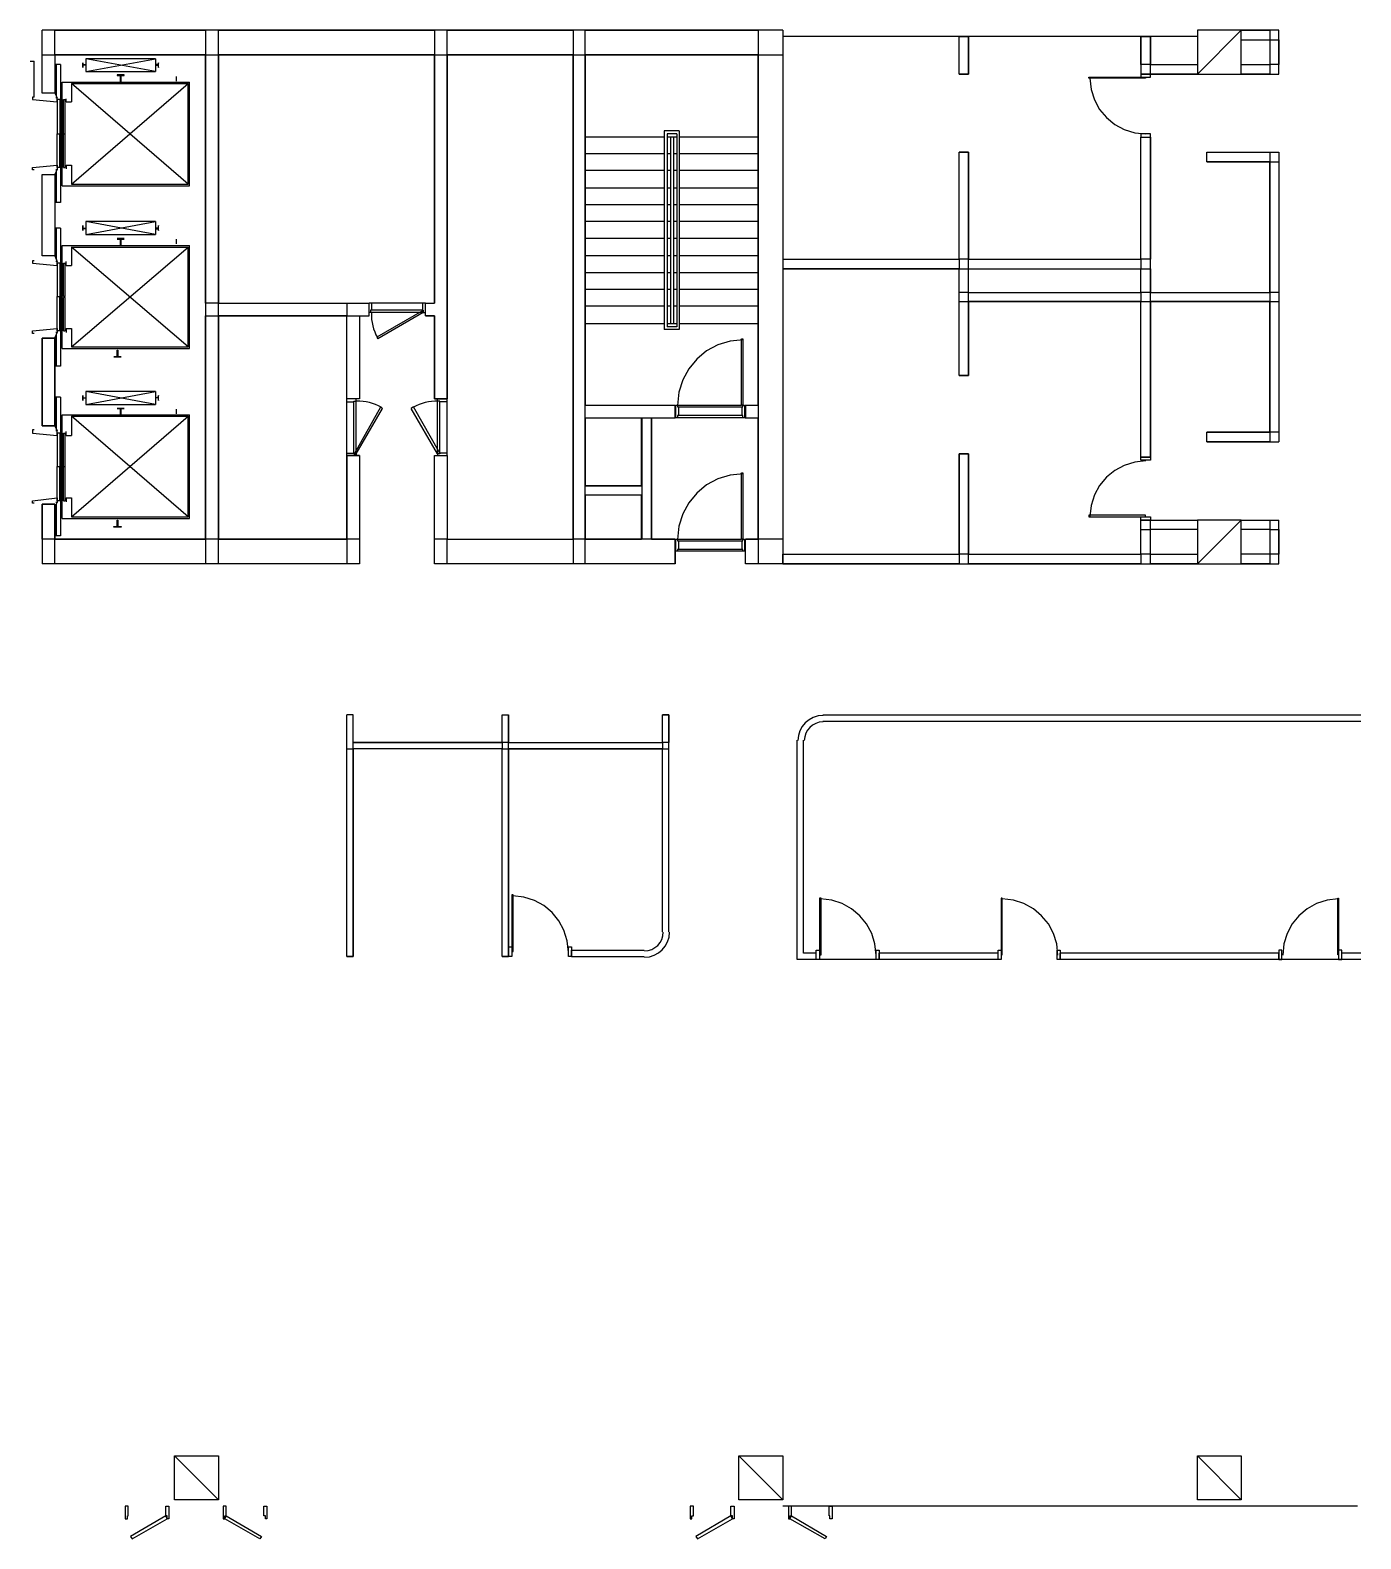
# Model space of a CAD drawing. Header units: millimetres. Extents: x -1062 to 473405, y -148599 to 38948.
# Drawn here: x 98830 to 120016, y -98599 to -74580 of the extents above; entities that cross this region are included whole.
import ezdxf

# ---------------------------------------------------------------- set-up
doc = ezdxf.new("R2010")
doc.units = ezdxf.units.MM
for name, color, linetype in [('COLUMN', 1, 'Continuous'), ('CORE_REF', 8, 'Continuous'), ('DOOR', 3, 'Continuous'), ('WALL', 7, 'Continuous'), ('WINDOW', 4, 'Continuous')]:
    doc.layers.add(name, color=color, linetype=linetype)

msp = doc.modelspace()

# ---------------------------------------------------------------- linework, layer by layer
at = {"layer": 'COLUMN'}
for p, q in [((117413.4, -75279), (118111.6, -74580.5)), ((118111.6, -74580.5), (117413.4, -74580.5)), ((117413.4, -74580.5), (117413.4, -75279)), ((118111.6, -75279), (118111.6, -74580.5)), ((117413.4, -75279), (118111.6, -75279)), ((117413.4, -83077.6), (118111.6, -82379.1)), ((118111.6, -82379.1), (117413.4, -82379.1)), ((117413.4, -82379.1), (117413.4, -83077.6)), ((118111.6, -83077.6), (118111.6, -82379.1)), ((117413.4, -83077.6), (118111.6, -83077.6)), ((101826.2, -97976.3), (101128, -97277.7)), ((101128, -97277.7), (101826.2, -97277.7)), ((101128, -97976.3), (101128, -97277.7)), ((101826.2, -97277.7), (101826.2, -97976.3)), ((110813, -97976.3), (110114.8, -97277.7)), ((110114.8, -97277.7), (110813, -97277.7)), ((110114.8, -97976.3), (110114.8, -97277.7)), ((110813, -97277.7), (110813, -97976.3)), ((118111.6, -97976.3), (117413.4, -97277.7)), ((117413.4, -97277.7), (118111.6, -97277.7)), ((117413.4, -97976.3), (117413.4, -97277.7)), ((118111.6, -97277.7), (118111.6, -97976.3)), ((101826.2, -97976.3), (101128, -97976.3)), ((110813, -97976.3), (110114.8, -97976.3)), ((118111.6, -97976.3), (117413.4, -97976.3))]:
    msp.add_line(p, q, dxfattribs=at)
at = {"layer": 'CORE_REF'}
for p, q in [((99312.9, -75126.6), (99224, -75126.6)), ((99249.4, -75634.7), (99249.4, -75126.6)), ((99312.9, -75126.6), (99312.9, -77323.9)), ((99668.3, -75177.4), (99668.3, -75101.2)), ((99668.3, -75101.2), (99668.3, -75126.6)), ((99668.3, -75126.6), (99693.7, -75126.6)), ((99693.7, -75139.3), (99668.3, -75139.3)), ((99668.3, -75139.3), (99668.3, -75177.4)), ((99693.7, -75126.6), (99719.1, -75126.6)), ((99719.1, -75139.3), (99693.7, -75139.3)), ((99719.1, -75240.9), (100823.4, -75037.7)), ((100823.4, -75037.7), (99719.1, -75037.7)), ((99719.1, -75037.7), (99719.1, -75240.9)), ((100823.4, -75240.9), (99719.1, -75037.7)), ((99719.1, -75126.6), (99719.1, -75139.3)), ((100823.4, -75037.7), (100823.4, -75240.9)), ((100848.8, -75126.6), (100823.4, -75126.6)), ((100823.4, -75126.6), (100823.4, -75139.3)), ((100823.4, -75139.3), (100848.8, -75139.3)), ((100861.5, -75126.6), (100848.8, -75126.6)), ((100848.8, -75139.3), (100861.5, -75139.3)), ((100874.2, -75101.2), (100861.5, -75126.6)), ((100861.5, -75139.3), (100874.2, -75177.4)), ((100874.2, -75177.4), (100874.2, -75101.2)), ((99338.3, -75406.1), (101369.2, -75406.1)), ((99338.3, -77057.2), (99338.3, -75406.1)), ((99719.1, -75240.9), (100823.4, -75240.9)), ((100328.3, -75291.7), (100214.1, -75291.7)), ((100214.1, -75291.7), (100214.1, -75304.4)), ((100214.1, -75304.4), (100264.9, -75304.4)), ((100264.9, -75304.4), (100264.9, -75342.5)), ((100264.9, -75342.5), (100264.9, -75406.1)), ((100264.9, -75406.1), (100277.6, -75406.1)), ((100277.6, -75342.5), (100277.6, -75304.4)), ((100277.6, -75304.4), (100328.3, -75304.4)), ((100277.6, -75406.1), (100277.6, -75342.5)), ((100328.3, -75304.4), (100328.3, -75291.7)), ((101153.4, -75317.1), (101153.4, -75393.3)), ((101369.2, -77057.2), (101369.2, -75406.1)), ((98894, -75647.4), (98868.6, -75647.4)), ((98868.6, -75647.4), (98868.6, -75685.5)), ((99224, -75583.9), (99262.1, -75660.1)), ((99490.6, -75431.5), (101343.8, -75431.5)), ((99490.6, -75431.5), (99490.6, -75723.6)), ((99490.6, -77031.8), (101343.8, -75431.5)), ((101343.8, -77031.8), (99490.6, -75431.5)), ((101343.8, -77031.8), (101343.8, -75431.5)), ((98868.6, -75685.5), (99262.1, -75723.6)), ((99262.1, -75660.1), (99236.7, -75660.1)), ((99262.1, -75723.6), (99262.1, -75660.1)), ((99262.1, -75685.5), (99262.1, -76231.6)), ((99300.2, -75685.5), (99262.1, -75685.5)), ((99300.2, -75685.5), (99300.2, -76231.6)), ((99363.7, -76231.6), (99363.7, -75685.5)), ((99363.7, -75685.5), (99389, -75685.5)), ((99389, -76231.6), (99389, -75685.5)), ((99401.7, -75723.6), (99401.7, -75672.8)), ((99401.7, -75723.6), (99490.6, -75723.6)), ((99262.1, -76765.1), (99262.1, -76231.6)), ((99262.1, -76231.6), (99300.2, -76231.6)), ((99300.2, -76765.1), (99300.2, -76231.6)), ((99363.7, -76765.1), (99363.7, -76231.6)), ((99363.7, -76231.6), (99389, -76231.6)), ((99389, -76765.1), (99389, -76231.6)), ((108921.7, -76282.4), (107665, -76282.4)), ((109162.8, -76180.8), (108921.7, -76180.8)), ((108921.7, -76180.8), (108921.7, -79343.5)), ((109124.8, -76231.6), (108972.4, -76231.6)), ((108972.4, -76231.6), (108972.4, -79305.3)), ((109124.8, -76282.4), (108972.4, -76282.4)), ((109023.2, -76282.4), (109023.2, -79254.5)), ((109074, -76282.4), (109074, -79254.5)), ((109124.8, -76282.4), (109112.1, -76282.4)), ((109124.8, -76231.6), (109124.8, -79305.3)), ((109162.8, -76180.8), (109162.8, -79343.5)), ((110419.5, -76282.4), (109162.8, -76282.4)), ((108921.7, -76549.2), (107665, -76549.2)), ((109023.2, -76549.2), (108972.4, -76549.2)), ((109124.8, -76549.2), (109074, -76549.2)), ((110419.5, -76549.2), (109162.8, -76549.2)), ((98868.6, -76765.1), (99262.1, -76727)), ((98868.6, -76803.2), (98868.6, -76765.1)), ((98894, -76803.2), (98868.6, -76803.2)), ((99224, -76879.4), (99262.1, -76803.2)), ((99262.1, -76803.2), (99236.7, -76803.2)), ((99249.4, -77323.9), (99249.4, -76815.9)), ((99262.1, -76727), (99262.1, -76803.2)), ((99300.2, -76765.1), (99262.1, -76765.1)), ((99363.7, -76765.1), (99389, -76765.1)), ((99401.7, -76727), (99401.7, -76790.5)), ((99401.7, -76727), (99490.6, -76727)), ((99490.6, -76727), (99490.6, -77031.8)), ((108921.7, -76815.9), (107665, -76815.9)), ((109023.2, -76815.9), (108972.4, -76815.9)), ((109124.8, -76815.9), (109074, -76815.9)), ((110419.5, -76815.9), (109162.8, -76815.9)), ((99338.3, -77057.2), (101369.2, -77057.2)), ((99490.6, -77031.8), (101343.8, -77031.8)), ((108921.7, -77095.3), (107665, -77095.3)), ((109023.2, -77095.3), (108972.4, -77095.3)), ((109124.8, -77095.3), (109074, -77095.3)), ((110419.5, -77095.3), (109162.8, -77095.3)), ((99312.9, -77323.9), (99224, -77323.9)), ((108921.7, -77362.1), (107665, -77362.1)), ((109023.2, -77362.1), (108972.4, -77362.1)), ((109124.8, -77362.1), (109074, -77362.1)), ((110419.5, -77362.1), (109162.8, -77362.1)), ((99312.9, -77730.4), (99224, -77730.4)), ((99249.4, -78238.4), (99249.4, -77730.4)), ((99312.9, -77730.4), (99312.9, -79927.7)), ((99668.3, -77768.5), (99668.3, -77692.3)), ((99668.3, -77692.3), (99668.3, -77730.4)), ((99668.3, -77730.4), (99693.7, -77730.4)), ((99693.7, -77743.1), (99668.3, -77743.1)), ((99668.3, -77743.1), (99668.3, -77768.5)), ((99693.7, -77730.4), (99719.1, -77730.4)), ((99719.1, -77743.1), (99693.7, -77743.1)), ((99719.1, -77832), (100823.4, -77628.8)), ((100823.4, -77628.8), (99719.1, -77628.8)), ((99719.1, -77628.8), (99719.1, -77832)), ((100823.4, -77832), (99719.1, -77628.8)), ((99719.1, -77730.4), (99719.1, -77743.1)), ((100823.4, -77628.8), (100823.4, -77832)), ((100848.8, -77730.4), (100823.4, -77730.4)), ((100823.4, -77730.4), (100823.4, -77743.1)), ((100823.4, -77743.1), (100848.8, -77743.1)), ((100861.5, -77730.4), (100848.8, -77730.4)), ((100848.8, -77743.1), (100861.5, -77743.1)), ((100874.2, -77692.3), (100861.5, -77730.4)), ((100861.5, -77743.1), (100874.2, -77768.5)), ((100874.2, -77768.5), (100874.2, -77692.3)), ((108921.7, -77628.8), (107665, -77628.8)), ((109023.2, -77628.8), (108972.4, -77628.8)), ((109124.8, -77628.8), (109074, -77628.8)), ((110419.5, -77628.8), (109162.8, -77628.8)), ((99338.3, -78009.8), (101369.2, -78009.8)), ((99338.3, -79648.3), (99338.3, -78009.8)), ((99490.6, -78035.2), (101343.8, -78035.2)), ((99490.6, -78035.2), (99490.6, -78327.3)), ((99490.6, -79622.9), (101343.8, -78035.2)), ((101343.8, -79622.9), (99490.6, -78035.2)), ((99719.1, -77832), (100823.4, -77832)), ((100328.3, -77895.5), (100214.1, -77895.5)), ((100214.1, -77908.2), (100264.9, -77908.2)), ((100264.9, -77908.2), (100264.9, -77946.3)), ((100264.9, -77946.3), (100264.9, -78009.8)), ((100264.9, -78009.8), (100277.6, -78009.8)), ((100277.6, -77946.3), (100277.6, -77908.2)), ((100277.6, -77908.2), (100328.3, -77908.2)), ((100277.6, -78009.8), (100277.6, -77946.3)), ((101153.4, -77908.2), (101153.4, -77984.4)), ((101343.8, -79622.9), (101343.8, -78035.2)), ((101369.2, -79648.3), (101369.2, -78009.8)), ((108921.7, -77895.5), (107665, -77895.5)), ((109023.2, -77895.5), (108972.4, -77895.5)), ((109124.8, -77895.5), (109074, -77895.5)), ((110419.5, -77895.5), (109162.8, -77895.5)), ((98894, -78251.1), (98868.6, -78251.1)), ((98868.6, -78251.1), (98868.6, -78289.2)), ((98868.6, -78289.2), (99262.1, -78327.3)), ((99224, -78174.9), (99262.1, -78263.8)), ((99262.1, -78263.8), (99236.7, -78263.8)), ((99262.1, -78327.3), (99262.1, -78263.8)), ((99262.1, -78289.2), (99262.1, -78822.7)), ((99300.2, -78289.2), (99262.1, -78289.2)), ((99300.2, -78289.2), (99300.2, -78822.7)), ((99363.7, -78822.7), (99363.7, -78289.2)), ((99363.7, -78289.2), (99389, -78289.2)), ((99389, -78822.7), (99389, -78289.2)), ((99401.7, -78327.3), (99401.7, -78263.8)), ((108921.7, -78174.9), (107665, -78174.9)), ((109023.2, -78174.9), (108972.4, -78174.9)), ((109124.8, -78174.9), (109074, -78174.9)), ((110419.5, -78174.9), (109162.8, -78174.9)), ((99401.7, -78327.3), (99490.6, -78327.3)), ((108921.7, -78441.7), (107665, -78441.7)), ((109023.2, -78441.7), (108972.4, -78441.7)), ((109124.8, -78441.7), (109074, -78441.7)), ((110419.5, -78441.7), (109162.8, -78441.7)), ((108921.7, -78708.4), (107665, -78708.4)), ((109023.2, -78708.4), (108972.4, -78708.4)), ((109124.8, -78708.4), (109074, -78708.4)), ((110419.5, -78708.4), (109162.8, -78708.4)), ((99262.1, -79368.9), (99262.1, -78822.7)), ((99262.1, -78822.7), (99300.2, -78822.7)), ((99300.2, -79368.9), (99300.2, -78822.7)), ((99389, -78822.7), (99363.7, -78822.7)), ((99363.7, -79368.9), (99363.7, -78835.4)), ((99389, -78835.4), (99363.7, -78835.4)), ((99389, -79368.9), (99389, -78835.4)), ((108921.7, -78975.1), (107665, -78975.1)), ((109023.2, -78975.1), (108972.4, -78975.1)), ((109124.8, -78975.1), (109074, -78975.1)), ((110419.5, -78975.1), (109162.8, -78975.1)), ((108921.7, -79254.5), (107665, -79254.5)), ((109023.2, -79254.5), (108972.4, -79254.5)), ((109124.8, -79254.5), (109023.2, -79254.5)), ((109124.8, -79254.5), (109112.1, -79254.5)), ((110419.5, -79254.5), (109162.8, -79254.5)), ((98868.6, -79368.9), (99262.1, -79330.8)), ((98868.6, -79407), (98868.6, -79368.9)), ((98894, -79407), (98868.6, -79407)), ((99224, -79483.2), (99262.1, -79394.3)), ((99262.1, -79394.3), (99236.7, -79394.3)), ((99249.4, -79927.7), (99249.4, -79419.7)), ((99262.1, -79330.8), (99262.1, -79394.3)), ((99300.2, -79368.9), (99262.1, -79368.9)), ((99363.7, -79368.9), (99389, -79368.9)), ((99401.7, -79330.8), (99401.7, -79394.3)), ((99401.7, -79330.8), (99490.6, -79330.8)), ((99490.6, -79330.8), (99490.6, -79622.9)), ((109162.8, -79343.5), (108921.7, -79343.5)), ((109124.8, -79305.3), (108972.4, -79305.3)), ((99338.3, -79648.3), (101369.2, -79648.3)), ((99490.6, -79622.9), (101343.8, -79622.9)), ((100214.1, -79737.2), (100214.1, -79673.7)), ((100214.1, -79673.7), (100226.8, -79673.7)), ((100214.1, -79775.3), (100214.1, -79737.2)), ((100226.8, -79673.7), (100226.8, -79737.2)), ((100226.8, -79737.2), (100226.8, -79775.3)), ((99312.9, -79927.7), (99224, -79927.7)), ((100163.3, -79775.3), (100214.1, -79775.3)), ((100277.6, -79788), (100163.3, -79788)), ((100226.8, -79775.3), (100277.6, -79775.3)), ((99312.9, -80423.1), (99224, -80423.1)), ((99249.4, -80943.8), (99249.4, -80423.1)), ((99312.9, -80423.1), (99312.9, -82633.1)), ((99668.3, -80473.9), (99668.3, -80397.7)), ((99668.3, -80397.7), (99668.3, -80423.1)), ((99668.3, -80423.1), (99668.3, -80435.8)), ((99668.3, -80435.8), (99693.7, -80435.8)), ((99668.3, -80435.8), (99668.3, -80473.9)), ((99693.7, -80435.8), (99719.1, -80435.8)), ((99719.1, -80537.4), (100823.4, -80334.2)), ((100823.4, -80334.2), (99719.1, -80334.2)), ((99719.1, -80334.2), (99719.1, -80537.4)), ((100823.4, -80537.4), (99719.1, -80334.2)), ((100823.4, -80334.2), (100823.4, -80537.4)), ((100848.8, -80435.8), (100823.4, -80435.8)), ((100861.5, -80435.8), (100848.8, -80435.8)), ((100874.2, -80397.7), (100861.5, -80423.1)), ((100861.5, -80423.1), (100861.5, -80435.8)), ((100861.5, -80435.8), (100874.2, -80473.9)), ((100874.2, -80473.9), (100874.2, -80397.7)), ((99719.1, -80537.4), (100823.4, -80537.4)), ((100214.1, -80600.9), (100264.9, -80600.9)), ((100328.3, -80600.9), (100214.1, -80600.9)), ((100264.9, -80600.9), (100264.9, -80613.6)), ((100264.9, -80613.6), (100264.9, -80639)), ((100264.9, -80639), (100264.9, -80651.7)), ((100264.9, -80651.7), (100264.9, -80702.5)), ((100277.6, -80613.6), (100277.6, -80600.9)), ((100277.6, -80600.9), (100328.3, -80600.9)), ((100277.6, -80639), (100277.6, -80613.6)), ((100277.6, -80651.7), (100277.6, -80639)), ((100277.6, -80702.5), (100277.6, -80651.7)), ((101153.4, -80613.6), (101153.4, -80689.8)), ((99224, -80880.3), (99262.1, -80956.5)), ((99338.3, -80702.5), (101369.2, -80702.5)), ((99338.3, -82353.7), (99338.3, -80702.5)), ((99490.6, -80727.9), (101343.8, -80727.9)), ((99490.6, -80727.9), (99490.6, -81032.7)), ((99490.6, -82328.3), (101343.8, -80727.9)), ((101343.8, -82328.3), (99490.6, -80727.9)), ((100264.9, -80702.5), (100264.9, -80715.2)), ((100264.9, -80715.2), (100277.6, -80715.2)), ((100277.6, -80715.2), (100277.6, -80702.5)), ((101343.8, -82328.3), (101343.8, -80727.9)), ((101369.2, -82353.7), (101369.2, -80702.5)), ((98894, -80943.8), (98868.6, -80943.8)), ((98868.6, -80943.8), (98868.6, -80994.6)), ((98868.6, -80994.6), (99262.1, -81032.7)), ((99262.1, -80956.5), (99236.7, -80956.5)), ((99262.1, -81032.7), (99262.1, -80956.5)), ((99262.1, -80994.6), (99262.1, -81528.1)), ((99300.2, -80994.6), (99262.1, -80994.6)), ((99300.2, -80994.6), (99300.2, -81528.1)), ((99363.7, -81528.1), (99363.7, -80994.6)), ((99363.7, -80994.6), (99389, -80994.6)), ((99389, -81528.1), (99389, -80994.6)), ((99401.7, -81032.7), (99401.7, -80969.2)), ((99401.7, -81032.7), (99490.6, -81032.7)), ((99262.1, -82074.2), (99262.1, -81528.1)), ((99262.1, -81528.1), (99300.2, -81528.1)), ((99300.2, -82074.2), (99300.2, -81528.1)), ((99363.7, -82074.2), (99363.7, -81528.1)), ((99363.7, -81528.1), (99389, -81528.1)), ((99389, -82074.2), (99389, -81528.1)), ((98868.6, -82074.2), (99262.1, -82023.4)), ((98868.6, -82112.3), (98868.6, -82074.2)), ((98894, -82112.3), (98868.6, -82112.3)), ((99224, -82175.8), (99262.1, -82099.6)), ((99262.1, -82099.6), (99236.7, -82099.6)), ((99249.4, -82633.1), (99249.4, -82125)), ((99262.1, -82023.4), (99262.1, -82099.6)), ((99300.2, -82074.2), (99262.1, -82074.2)), ((99363.7, -82074.2), (99389, -82074.2)), ((99401.7, -82023.4), (99401.7, -82086.9)), ((99401.7, -82023.4), (99490.6, -82023.4)), ((99490.6, -82023.4), (99490.6, -82328.3)), ((99338.3, -82353.7), (101369.2, -82353.7)), ((99490.6, -82328.3), (101343.8, -82328.3)), ((100214.1, -82442.6), (100214.1, -82379.1)), ((100214.1, -82379.1), (100226.8, -82379.1)), ((100226.8, -82379.1), (100226.8, -82442.6)), ((100163.3, -82480.7), (100214.1, -82480.7)), ((100163.3, -82493.4), (100163.3, -82480.7)), ((100277.6, -82493.4), (100163.3, -82493.4)), ((100214.1, -82468), (100214.1, -82442.6)), ((100214.1, -82480.7), (100214.1, -82468)), ((100226.8, -82442.6), (100226.8, -82468)), ((100226.8, -82468), (100226.8, -82480.7)), ((100226.8, -82480.7), (100277.6, -82480.7)), ((100277.6, -82480.7), (100277.6, -82493.4)), ((99312.9, -82633.1), (99224, -82633.1))]:
    msp.add_line(p, q, dxfattribs=at)
at = {"layer": 'DOOR'}
for p, q in [((115687.2, -75342.5), (115687.2, -75329.8)), ((115687.2, -75329.8), (116588.4, -75329.8)), ((116588.4, -75342.5), (115687.2, -75342.5)), ((115699.9, -75346.1), (115719.8, -75525)), ((116664.5, -75279), (116512.2, -75279)), ((116512.2, -75279), (116512.2, -75329.8)), ((116512.2, -75329.8), (116664.5, -75329.8)), ((116588.4, -75329.8), (116588.4, -75342.5)), ((116664.5, -75329.8), (116664.5, -75279)), ((115719.8, -75525), (115773, -75691.4)), ((115773, -75691.4), (115856.1, -75841.9)), ((115856.1, -75841.9), (115965.4, -75972.8)), ((115965.4, -75972.8), (116097.5, -76080.8)), ((116097.5, -76080.8), (116248.8, -76162.3)), ((116248.8, -76162.3), (116415.7, -76213.7)), ((116415.7, -76213.7), (116594.7, -76231.6)), ((116664.5, -76231.6), (116512.2, -76231.6)), ((116512.2, -76231.6), (116512.2, -76282.4)), ((116664.5, -76282.4), (116664.5, -76231.6)), ((104225.2, -79076.7), (104225.2, -78924.3)), ((104263.2, -78924.3), (104225.2, -78924.3)), ((105075.6, -78924.3), (104263.2, -78924.3)), ((104263.2, -78924.3), (104263.2, -79038.6)), ((105126.4, -78924.3), (105075.6, -78924.3)), ((105075.6, -78924.3), (105075.6, -79038.6)), ((105126.4, -79076.7), (105126.4, -78924.3)), ((104250.6, -79076.7), (104225.2, -79076.7)), ((104263.2, -79038.6), (104250.6, -79038.6)), ((104250.6, -79038.6), (104250.6, -79076.7)), ((105075.6, -79038.6), (104250.6, -79038.6)), ((105088.3, -79076.7), (104250.6, -79076.7)), ((104263.6, -79084.3), (104263.7, -79135.3)), ((104263.7, -79135.3), (104267.3, -79186)), ((104267.3, -79186), (104274.3, -79236.1)), ((104274.3, -79236.1), (104284.7, -79285.7)), ((105075.6, -79051.3), (104352.1, -79470.5)), ((105088.3, -79076.7), (104364.8, -79495.9)), ((105075.6, -79038.6), (105088.3, -79038.6)), ((105088.3, -79076.7), (105075.6, -79051.3)), ((105088.3, -79038.6), (105088.3, -79076.7)), ((105088.3, -79076.7), (105126.4, -79076.7)), ((104284.7, -79285.7), (104298.4, -79334.4)), ((104298.4, -79334.4), (104315.4, -79382.1)), ((104315.4, -79382.1), (104335.7, -79428.6)), ((104335.7, -79428.6), (104359.2, -79473.8)), ((104352.1, -79470.5), (104364.8, -79495.9)), ((110152.9, -80550.1), (110152.9, -79495.9)), ((110152.9, -79495.9), (110178.3, -79495.9)), ((110178.3, -79495.9), (110178.3, -80550.1)), ((109599.1, -79687.5), (109444.2, -79815.5)), ((109777, -79590.9), (109599.1, -79687.5)), ((109973.6, -79529.9), (109777, -79590.9)), ((110184.6, -79508.6), (109973.6, -79529.9)), ((109316.3, -79970.6), (109219.7, -80148.6)), ((109444.2, -79815.5), (109316.3, -79970.6)), ((109219.7, -80148.6), (109158.7, -80345.2)), ((104022.1, -80448.5), (103869.8, -80448.5)), ((103869.8, -80499.3), (103869.8, -80448.5)), ((104022.1, -80486.6), (104022.1, -80448.5)), ((105316.8, -80486.6), (105316.8, -80448.5)), ((105316.8, -80448.5), (105469.1, -80448.5)), ((105469.1, -80499.3), (105469.1, -80448.5)), ((109158.7, -80345.2), (109137.5, -80556.4)), ((103869.8, -81312.2), (103869.8, -80499.3)), ((103869.8, -80499.3), (103984, -80499.3)), ((103984, -80499.3), (103984, -80486.6)), ((103984, -80486.6), (104022.1, -80486.6)), ((103984, -81312.2), (103984, -80486.6)), ((103996.7, -81312.2), (104415.6, -80575.5)), ((104022.1, -81324.9), (104022.1, -80486.6)), ((104022.1, -81324.9), (104441, -80600.9)), ((104080.6, -80487.1), (104029.7, -80487)), ((104131.2, -80490.6), (104080.6, -80487.1)), ((104181.4, -80497.6), (104131.2, -80490.6)), ((104230.9, -80508), (104181.4, -80497.6)), ((104279.6, -80521.7), (104230.9, -80508)), ((104327.2, -80538.8), (104279.6, -80521.7)), ((104373.8, -80559.1), (104327.2, -80538.8)), ((104418.9, -80582.6), (104373.8, -80559.1)), ((104415.6, -80575.5), (104441, -80600.9)), ((104936, -80575.5), (104897.9, -80600.9)), ((105316.8, -81324.9), (104897.9, -80600.9)), ((104977.8, -80559.1), (104932.6, -80582.6)), ((105354.9, -81312.2), (104936, -80575.5)), ((105024.3, -80538.8), (104977.8, -80559.1)), ((105072, -80521.7), (105024.3, -80538.8)), ((105120.7, -80508), (105072, -80521.7)), ((105170.2, -80497.6), (105120.7, -80508)), ((105220.3, -80490.6), (105170.2, -80497.6)), ((105271, -80487.1), (105220.3, -80490.6)), ((105321.9, -80487), (105271, -80487.1)), ((105354.9, -80486.6), (105316.8, -80486.6)), ((105316.8, -81324.9), (105316.8, -80486.6)), ((105354.9, -80499.3), (105354.9, -80486.6)), ((105354.9, -81312.2), (105354.9, -80486.6)), ((105469.1, -80499.3), (105354.9, -80499.3)), ((105469.1, -81312.2), (105469.1, -80499.3)), ((109112.1, -80753.3), (109112.1, -80550.1)), ((109112.1, -80550.1), (109137.5, -80550.1)), ((109137.5, -80550.1), (109137.5, -80575.5)), ((109137.5, -80550.1), (110152.9, -80550.1)), ((109137.5, -80575.5), (109150.1, -80575.5)), ((109150.1, -80575.5), (109150.1, -80715.2)), ((109150.1, -80575.5), (110165.6, -80575.5)), ((110178.3, -80550.1), (110152.9, -80550.1)), ((110165.6, -80715.2), (110165.6, -80575.5)), ((110165.6, -80575.5), (110178.3, -80575.5)), ((110178.3, -80575.5), (110178.3, -80550.1)), ((110178.3, -80550.1), (110203.7, -80550.1)), ((110203.7, -80550.1), (110203.7, -80753.3)), ((109137.5, -80753.3), (109112.1, -80753.3)), ((109137.5, -80715.2), (109137.5, -80753.3)), ((109150.1, -80715.2), (109137.5, -80715.2)), ((110178.3, -80753.3), (109137.5, -80753.3)), ((110165.6, -80715.2), (109150.1, -80715.2)), ((110178.3, -80715.2), (110165.6, -80715.2)), ((110178.3, -80753.3), (110178.3, -80715.2)), ((110203.7, -80753.3), (110178.3, -80753.3)), ((103869.8, -81350.3), (103869.8, -81312.2)), ((103869.8, -81312.2), (103984, -81312.2)), ((104022.1, -81350.3), (103869.8, -81350.3)), ((103984, -81312.2), (103984, -81324.9)), ((103984, -81324.9), (104022.1, -81324.9)), ((104022.1, -81324.9), (103996.7, -81312.2)), ((104022.1, -81324.9), (104022.1, -81350.3)), ((105316.8, -81324.9), (105354.9, -81312.2)), ((105354.9, -81324.9), (105316.8, -81324.9)), ((105316.8, -81324.9), (105316.8, -81350.3)), ((105316.8, -81350.3), (105469.1, -81350.3)), ((105469.1, -81312.2), (105354.9, -81312.2)), ((105354.9, -81312.2), (105354.9, -81324.9)), ((105469.1, -81350.3), (105469.1, -81312.2)), ((116512.2, -81426.5), (116512.2, -81375.7)), ((116664.5, -81375.7), (116664.5, -81426.5)), ((110184.6, -81642.4), (109973.6, -81663.7)), ((110152.9, -82683.9), (110152.9, -81629.7)), ((110152.9, -81629.7), (110178.3, -81629.7)), ((110178.3, -81629.7), (110178.3, -82683.9)), ((116097.5, -81590), (115965.4, -81698)), ((116248.8, -81508.5), (116097.5, -81590)), ((116415.7, -81457.1), (116248.8, -81508.5)), ((116594.7, -81439.2), (116415.7, -81457.1)), ((116664.5, -81426.5), (116512.2, -81426.5)), ((109599.1, -81821.3), (109444.2, -81949.3)), ((109777, -81724.7), (109599.1, -81821.3)), ((109973.6, -81663.7), (109777, -81724.7)), ((115856.1, -81828.9), (115773, -81979.4)), ((115965.4, -81698), (115856.1, -81828.9)), ((109316.3, -82104.4), (109219.7, -82282.4)), ((109444.2, -81949.3), (109316.3, -82104.4)), ((115773, -81979.4), (115719.8, -82145.8)), ((109219.7, -82282.4), (109158.7, -82479.1)), ((116588.4, -82302.9), (115687.2, -82302.9)), ((115687.2, -82302.9), (115687.2, -82328.3)), ((115687.2, -82328.3), (116588.4, -82328.3)), ((115719.8, -82145.8), (115699.9, -82324.7)), ((116512.2, -82379.1), (116512.2, -82328.3)), ((116512.2, -82328.3), (116664.5, -82328.3)), ((116664.5, -82379.1), (116512.2, -82379.1)), ((116588.4, -82328.3), (116588.4, -82302.9)), ((116664.5, -82328.3), (116664.5, -82379.1)), ((109158.7, -82479.1), (109137.5, -82690.2)), ((109112.1, -82874.4), (109112.1, -82683.9)), ((109112.1, -82683.9), (109137.5, -82683.9)), ((109137.5, -82683.9), (109137.5, -82709.3)), ((109137.5, -82683.9), (110152.9, -82683.9)), ((109137.5, -82709.3), (109150.1, -82709.3)), ((109137.5, -82849), (109137.5, -82874.4)), ((109150.1, -82849), (109137.5, -82849)), ((109150.1, -82709.3), (109150.1, -82849)), ((109150.1, -82709.3), (110165.6, -82709.3)), ((110165.6, -82849), (109150.1, -82849)), ((110178.3, -82683.9), (110152.9, -82683.9)), ((110165.6, -82849), (110165.6, -82709.3)), ((110165.6, -82709.3), (110178.3, -82709.3)), ((110178.3, -82849), (110165.6, -82849)), ((110178.3, -82709.3), (110178.3, -82683.9)), ((110178.3, -82683.9), (110203.7, -82683.9)), ((110178.3, -82874.4), (110178.3, -82849)), ((110203.7, -82683.9), (110203.7, -82874.4)), ((109137.5, -82874.4), (109112.1, -82874.4)), ((110178.3, -82874.4), (109137.5, -82874.4)), ((110203.7, -82874.4), (110178.3, -82874.4)), ((106522.6, -88348.7), (106497.3, -88348.7)), ((106497.3, -88348.7), (106497.3, -89250.5)), ((106692.3, -88381.3), (106513.5, -88361.4)), ((106522.6, -89250.5), (106522.6, -88348.7)), ((106858.6, -88434.6), (106692.3, -88381.3)), ((107009, -88517.7), (106858.6, -88434.6)), ((107139.9, -88627.1), (107009, -88517.7)), ((111422.2, -88399.5), (111396.8, -88399.5)), ((111396.8, -88399.5), (111396.8, -89301.3)), ((111591.9, -88432.1), (111413.1, -88412.2)), ((111422.2, -89301.3), (111422.2, -88399.5)), ((111758.2, -88485.4), (111591.9, -88432.1)), ((111908.6, -88568.5), (111758.2, -88485.4)), ((112039.4, -88677.9), (111908.6, -88568.5)), ((114303.6, -88399.5), (114290.9, -88399.5)), ((114290.9, -88399.5), (114290.9, -89301.3)), ((114303.6, -89301.3), (114303.6, -88399.5)), ((114485.9, -88432.1), (114307.1, -88412.2)), ((114652.3, -88485.4), (114485.9, -88432.1)), ((114802.6, -88568.5), (114652.3, -88485.4)), ((114933.5, -88677.9), (114802.6, -88568.5)), ((119161.1, -88568.5), (119030.2, -88677.9)), ((119311.5, -88485.4), (119161.1, -88568.5)), ((119477.8, -88432.1), (119311.5, -88485.4)), ((119656.6, -88412.2), (119477.8, -88432.1)), ((119647.4, -89301.3), (119647.4, -88399.5)), ((119647.4, -88399.5), (119660.1, -88399.5)), ((119660.1, -88399.5), (119660.1, -89301.3)), ((107247.7, -88759.3), (107139.9, -88627.1)), ((107329.1, -88910.7), (107247.7, -88759.3)), ((112147.3, -88810.1), (112039.4, -88677.9)), ((112228.7, -88961.5), (112147.3, -88810.1)), ((115041.4, -88810.1), (114933.5, -88677.9)), ((115122.8, -88961.5), (115041.4, -88810.1)), ((118922.3, -88810.1), (118840.9, -88961.5)), ((119030.2, -88677.9), (118922.3, -88810.1)), ((107380.6, -89077.7), (107329.1, -88910.7)), ((107398.5, -89256.8), (107380.6, -89077.7)), ((112280.1, -89128.5), (112228.7, -88961.5)), ((115174.2, -89128.5), (115122.8, -88961.5)), ((118840.9, -88961.5), (118789.5, -89128.5)), ((106446.5, -89326.7), (106446.5, -89174.3)), ((106446.5, -89174.3), (106497.3, -89174.3)), ((106497.3, -89326.7), (106446.5, -89326.7)), ((106497.3, -89174.3), (106497.3, -89326.7)), ((106497.3, -89250.5), (106522.6, -89250.5)), ((107398.5, -89326.7), (107398.5, -89174.3)), ((107398.5, -89174.3), (107449.2, -89174.3)), ((107449.2, -89326.7), (107398.5, -89326.7)), ((107449.2, -89174.3), (107449.2, -89326.7)), ((111346.1, -89377.5), (111346.1, -89225.1)), ((111346.1, -89225.1), (111396.8, -89225.1)), ((111396.8, -89225.1), (111396.8, -89377.5)), ((111396.8, -89301.3), (111422.2, -89301.3)), ((112298.1, -89307.6), (112280.1, -89128.5)), ((112298.1, -89377.5), (112298.1, -89225.1)), ((112298.1, -89225.1), (112348.8, -89225.1)), ((112348.8, -89225.1), (112348.8, -89377.5)), ((114240.1, -89377.5), (114240.1, -89225.1)), ((114240.1, -89225.1), (114290.9, -89225.1)), ((114290.9, -89225.1), (114290.9, -89377.5)), ((114290.9, -89301.3), (114303.6, -89301.3)), ((115192.1, -89307.6), (115174.2, -89128.5)), ((115179.4, -89377.5), (115179.4, -89225.1)), ((115179.4, -89225.1), (115230.2, -89225.1)), ((115230.2, -89225.1), (115230.2, -89377.5)), ((118758.9, -89225.1), (118708.1, -89225.1)), ((118708.1, -89225.1), (118708.1, -89377.5)), ((118758.9, -89377.5), (118758.9, -89225.1)), ((118789.5, -89128.5), (118771.6, -89307.6)), ((119660.1, -89301.3), (119647.4, -89301.3)), ((119710.9, -89225.1), (119660.1, -89225.1)), ((119660.1, -89225.1), (119660.1, -89377.5)), ((119710.9, -89377.5), (119710.9, -89225.1)), ((111396.8, -89377.5), (111346.1, -89377.5)), ((112348.8, -89377.5), (112298.1, -89377.5)), ((114290.9, -89377.5), (114240.1, -89377.5)), ((115230.2, -89377.5), (115179.4, -89377.5)), ((118708.1, -89377.5), (118758.9, -89377.5)), ((119660.1, -89377.5), (119710.9, -89377.5))]:
    msp.add_line(p, q, dxfattribs=at)
at = {"layer": 'WALL'}
for p, q in [((110813, -74580.5), (99020.9, -74580.5)), ((99020.9, -75583.9), (99020.9, -74580.5)), ((110813, -74580.5), (110813, -83077.6)), ((117413.4, -74682.1), (110813, -74682.1)), ((113618.2, -75279), (113618.2, -74682.1)), ((113770.5, -75279), (113770.5, -74682.1)), ((116512.2, -74682.1), (116512.2, -75279)), ((116664.5, -75126.6), (116664.5, -74682.1)), ((118708.1, -74580.5), (118111.6, -74580.5)), ((118708.1, -75279), (118708.1, -74580.5)), ((118111.6, -74732.9), (118568.5, -74732.9)), ((118568.5, -74732.9), (118568.5, -75126.6)), ((98830.5, -75075.8), (98894, -75075.8)), ((98894, -75647.4), (98894, -75075.8)), ((99224, -74974.2), (101623.1, -74974.2)), ((99224, -74974.2), (99224, -75583.9)), ((101623.1, -74974.2), (101623.1, -82683.9)), ((101826.2, -74974.2), (105266, -74974.2)), ((101826.2, -78924.3), (101826.2, -74974.2)), ((105266, -74974.2), (105266, -78924.3)), ((105469.1, -74974.2), (107474.6, -74974.2)), ((105469.1, -80448.5), (105469.1, -74974.2)), ((107474.6, -74974.2), (107474.6, -82683.9)), ((107665, -74974.2), (110419.5, -74974.2)), ((107665, -80550.1), (107665, -74974.2)), ((110419.5, -74974.2), (110419.5, -82683.9)), ((116664.5, -75126.6), (117413.4, -75126.6)), ((118111.6, -75126.6), (118568.5, -75126.6)), ((113618.2, -75279), (113770.5, -75279)), ((116512.2, -75279), (117413.4, -75279)), ((118111.6, -75279), (118708.1, -75279)), ((99224, -75583.9), (99020.9, -75583.9)), ((116512.2, -78225.7), (116512.2, -76282.4)), ((116512.2, -76282.4), (116664.5, -76282.4)), ((116664.5, -78759.2), (116664.5, -76282.4)), ((113618.2, -78225.7), (113618.2, -76523.8)), ((113770.5, -76523.8), (113618.2, -76523.8)), ((113770.5, -78225.7), (113770.5, -76523.8)), ((117565.8, -76523.8), (118708.1, -76523.8)), ((117565.8, -76676.2), (117565.8, -76523.8)), ((118708.1, -76523.8), (118708.1, -81134.3)), ((117565.8, -76676.2), (118568.5, -76676.2)), ((118568.5, -76676.2), (118568.5, -78759.2)), ((99020.9, -78174.9), (99020.9, -76879.4)), ((99020.9, -76879.4), (99224, -76879.4)), ((99224, -76879.4), (99224, -78174.9)), ((99224, -78174.9), (99020.9, -78174.9)), ((110813, -78225.7), (113618.2, -78225.7)), ((113770.5, -78225.7), (116512.2, -78225.7)), ((110813, -78378.2), (113618.2, -78378.2)), ((113618.2, -80080.1), (113618.2, -78378.2)), ((113770.5, -78759.2), (113770.5, -78378.2)), ((113770.5, -78378.2), (116512.2, -78378.2)), ((116512.2, -78759.2), (116512.2, -78378.2)), ((113770.5, -78759.2), (116512.2, -78759.2)), ((116664.5, -78759.2), (118568.5, -78759.2)), ((101826.2, -78924.3), (104225.2, -78924.3)), ((104225.2, -79127.5), (104225.2, -78924.3)), ((105126.4, -78924.3), (105266, -78924.3)), ((105126.4, -79127.5), (105126.4, -78924.3)), ((113770.5, -80080.1), (113770.5, -78898.9)), ((113770.5, -78898.9), (116512.2, -78898.9)), ((116512.2, -81375.7), (116512.2, -78898.9)), ((116664.5, -78898.9), (118568.5, -78898.9)), ((116664.5, -81375.7), (116664.5, -78898.9)), ((118568.5, -78898.9), (118568.5, -80981.9)), ((101826.2, -82683.9), (101826.2, -79127.5)), ((101826.2, -79127.5), (103869.8, -79127.5)), ((103869.8, -80448.5), (103869.8, -79127.5)), ((104072.9, -79127.5), (104225.2, -79127.5)), ((104072.9, -79127.5), (104072.9, -80448.5)), ((105126.4, -79127.5), (105266, -79127.5)), ((105266, -79127.5), (105266, -80448.5)), ((99224, -79483.2), (99020.9, -79483.2)), ((99020.9, -79483.2), (99020.9, -80880.3)), ((99224, -80880.3), (99224, -79483.2)), ((113618.2, -80080.1), (113770.5, -80080.1)), ((104072.9, -80448.5), (103869.8, -80448.5)), ((105266, -80448.5), (105469.1, -80448.5)), ((107665, -82683.9), (107665, -80550.1)), ((107665, -80550.1), (109099.4, -80550.1)), ((109099.4, -80753.3), (109099.4, -80550.1)), ((110216.4, -80550.1), (110419.5, -80550.1)), ((110216.4, -80550.1), (110216.4, -80753.3)), ((110419.5, -80550.1), (110419.5, -82683.9)), ((99020.9, -80880.3), (99224, -80880.3)), ((107665, -80753.3), (109099.4, -80753.3)), ((108566.3, -80753.3), (108566.3, -82683.9)), ((108718.6, -80753.3), (108718.6, -82683.9)), ((110216.4, -80753.3), (110419.5, -80753.3)), ((118568.5, -80981.9), (117565.8, -80981.9)), ((117565.8, -81134.3), (117565.8, -80981.9)), ((117565.8, -81134.3), (118708.1, -81134.3)), ((104072.9, -81350.3), (103869.8, -81350.3)), ((103869.8, -81350.3), (103869.8, -82683.9)), ((104072.9, -81350.3), (104072.9, -83077.6)), ((105266, -83077.6), (105266, -81350.3)), ((105266, -81350.3), (105469.1, -81350.3)), ((105469.1, -81350.3), (105469.1, -82683.9)), ((113770.5, -81324.9), (113618.2, -81324.9)), ((113618.2, -81324.9), (113618.2, -82925.2)), ((113770.5, -82925.2), (113770.5, -81324.9)), ((116512.2, -81375.7), (116664.5, -81375.7)), ((108566.3, -81832.9), (107665, -81832.9)), ((99224, -82125), (99020.9, -82125)), ((99020.9, -82125), (99020.9, -83077.6)), ((99224, -82683.9), (99224, -82125)), ((108566.3, -81985.3), (107665, -81985.3)), ((116512.2, -82925.2), (116512.2, -82379.1)), ((116512.2, -82379.1), (117413.4, -82379.1)), ((118111.6, -82379.1), (118708.1, -82379.1)), ((118708.1, -83077.6), (118708.1, -82379.1)), ((116664.5, -82925.2), (116664.5, -82531.5)), ((117413.4, -82531.5), (116664.5, -82531.5)), ((118568.5, -82531.5), (118111.6, -82531.5)), ((118568.5, -82531.5), (118568.5, -82925.2)), ((101623.1, -82683.9), (99224, -82683.9)), ((101521.5, -82683.9), (101623.1, -82683.9)), ((103869.8, -82683.9), (101826.2, -82683.9)), ((105469.1, -82683.9), (107474.6, -82683.9)), ((109099.4, -82683.9), (107665, -82683.9)), ((109099.4, -83077.6), (109099.4, -82683.9)), ((110419.5, -82683.9), (110216.4, -82683.9)), ((110216.4, -83077.6), (110216.4, -82683.9)), ((104072.9, -83077.6), (99020.9, -83077.6)), ((109099.4, -83077.6), (105266, -83077.6)), ((110813, -83077.6), (110216.4, -83077.6)), ((110813, -82925.2), (113618.2, -82925.2)), ((110813, -83077.6), (117413.4, -83077.6)), ((113770.5, -82925.2), (116512.2, -82925.2)), ((116664.5, -82925.2), (117413.4, -82925.2)), ((118568.5, -82925.2), (118111.6, -82925.2)), ((118111.6, -83077.6), (118708.1, -83077.6)), ((103869.8, -89326.7), (103869.8, -85478.2)), ((103971.3, -85478.2), (103869.8, -85478.2)), ((103971.3, -85922.7), (103971.3, -85478.2)), ((106344.9, -85922.7), (106344.9, -85478.2)), ((106344.9, -85478.2), (106446.5, -85478.2)), ((106446.5, -85922.7), (106446.5, -85478.2)), ((108896.3, -85922.7), (108896.3, -85478.2)), ((108997.8, -85478.2), (108896.3, -85478.2)), ((108997.8, -86024.3), (108997.8, -85478.2)), ((106344.9, -85922.7), (103971.3, -85922.7)), ((106446.5, -85922.7), (108896.3, -85922.7)), ((103971.3, -89326.7), (103971.3, -86024.3)), ((106344.9, -86024.3), (103971.3, -86024.3)), ((106344.9, -89326.7), (106344.9, -86024.3)), ((106446.5, -89326.7), (106446.5, -86024.3)), ((106446.5, -86024.3), (108997.8, -86024.3)), ((103869.8, -89326.7), (103971.3, -89326.7)), ((106344.9, -89326.7), (106446.5, -89326.7))]:
    msp.add_line(p, q, dxfattribs=at)
for points in [[(101623.1, -74974.2), (99224, -74974.2), (99224, -74580.5), (101623.1, -74580.5), (101623.1, -74974.2)], [(105266, -74580.5), (105266, -74974.2), (101826.2, -74974.2), (101826.2, -74580.5), (105266, -74580.5)], [(107474.6, -74580.5), (107474.6, -74974.2), (105469.1, -74974.2), (105469.1, -74580.5), (107474.6, -74580.5)], [(110419.5, -74580.5), (110419.5, -74974.2), (107665, -74974.2), (107665, -74580.5), (110419.5, -74580.5)], [(113620, -75280), (113620, -75279), (113618.2, -75279), (113618.2, -74682.1), (113620, -74682.1), (113620, -74680), (113770, -74680), (113770, -74682.1), (113770.5, -74682.1), (113770.5, -75279), (113770, -75279), (113770, -75280), (113620, -75280)], [(116664.5, -75126.6), (116512.2, -75126.6), (116512.2, -74682.1), (116664.5, -74682.1), (116664.5, -75126.6)], [(118111.6, -74580.5), (118568.5, -74580.5), (118568.5, -74732.9), (118708.1, -74732.9), (118708.1, -75126.6), (118568.5, -75126.6), (118568.5, -75279), (118111.6, -75279), (118111.6, -75126.6), (118111.6, -74732.9), (118111.6, -74580.5)], [(99224, -74974.2), (99224, -75583.9), (99020.9, -75583.9), (99020.9, -74974.2), (99224, -74974.2)], [(101826.2, -74974.2), (101826.2, -78924.3), (101623.1, -78924.3), (101623.1, -74974.2), (101826.2, -74974.2)], [(105126.4, -78924.3), (105266, -78924.3), (105266, -74974.2), (105469.1, -74974.2), (105469.1, -78924.3), (105469.1, -79127.5), (105469.1, -80448.5), (105266, -80448.5), (105266, -79127.5), (105126.4, -79127.5), (105126.4, -78924.3)], [(107474.6, -82683.9), (107474.6, -80550.1), (107474.6, -74974.2), (107665, -74974.2), (107665, -80550), (109100, -80550), (109100, -80755), (108720, -80755), (108720, -82683.9), (109099.4, -82683.9), (109099.4, -83077.6), (107665, -83077.6), (107665, -82683.9), (107474.6, -82683.9)], [(110215, -80755), (110215, -80550), (110419.5, -80550), (110419.5, -74974.2), (110813, -74974.2), (110813, -78225.7), (113618.2, -78225.7), (113618.2, -78378.2), (110813, -78378.2), (110813, -80550.1), (110813, -82683.9), (110419.5, -82683.9), (110419.5, -80755), (110215, -80755)], [(117413.4, -75126.6), (117413.4, -75279), (116664.5, -75279), (116664.5, -75126.6), (117413.4, -75126.6)], [(116664.5, -76282.4), (116664.5, -78225.7), (116512.2, -78225.7), (116512.2, -76282.4), (116664.5, -76282.4)], [(113770.5, -76523.8), (113770.5, -78225.7), (113618.2, -78225.7), (113618.2, -76523.8), (113770.5, -76523.8)], [(118568.5, -76523.8), (118568.5, -76676.2), (117565.8, -76676.2), (117565.8, -76523.8), (118568.5, -76523.8)], [(118708.1, -76676.2), (118708.1, -78759.2), (118568.5, -78759.2), (118568.5, -76676.2), (118708.1, -76676.2)], [(99225, -76880), (99225, -78175), (99020, -78175), (99020, -76880), (99020.9, -76880), (99020.9, -76879.4), (99224, -76879.4), (99224, -76880), (99225, -76880)], [(113770.5, -78760), (113770, -78760), (113770, -78759.2), (113618.2, -78759.2), (113618.2, -78378.2), (113770.5, -78378.2), (113770.5, -78225.7), (116512.2, -78225.7), (116512.2, -78378.2), (116664.5, -78378.2), (116664.5, -78759.2), (116512.2, -78759.2), (116512.2, -78898.9), (113770.5, -78898.9), (113770.5, -78760)], [(118568.5, -78759.2), (118568.5, -78898.9), (116664.5, -78898.9), (116664.5, -78759.2), (118568.5, -78759.2)], [(103869.8, -78924.3), (103869.8, -79127.5), (101826.2, -79127.5), (101826.2, -78924.3), (103869.8, -78924.3)], [(113770.5, -78898.9), (113770.5, -80080.1), (113618.2, -80080.1), (113618.2, -78898.9), (113770.5, -78898.9)], [(116664.5, -78898.9), (116664.5, -81375.7), (116512.2, -81375.7), (116512.2, -78898.9), (116664.5, -78898.9)], [(118708.1, -78898.9), (118708.1, -80981.9), (118568.5, -80981.9), (118568.5, -78898.9), (118708.1, -78898.9)], [(101826.2, -79127.5), (101826.2, -82683.9), (101623.1, -82683.9), (101623.1, -79127.5), (101826.2, -79127.5)], [(104072.9, -79127.5), (104072.9, -80448.5), (103869.8, -80448.5), (103869.8, -79127.5), (104072.9, -79127.5)], [(99020, -80880), (99020, -79485), (99020.9, -79485), (99020.9, -79483.2), (99224, -79483.2), (99224, -79485), (99225, -79485), (99225, -80880), (99224, -80880), (99224, -80880.3), (99020.9, -80880.3), (99020.9, -80880), (99020, -80880)], [(107665, -80755), (107665, -81832.9), (108565, -81832.9), (108565, -80755), (107665, -80755)], [(118568.5, -80981.9), (118568.5, -81134.3), (117565.8, -81134.3), (117565.8, -80981.9), (118568.5, -80981.9)], [(104072.9, -81350.3), (104072.9, -82683.9), (103869.8, -82683.9), (103869.8, -81350.3), (104072.9, -81350.3)], [(105469.1, -81350.3), (105469.1, -82683.9), (105266, -82683.9), (105266, -81350.3), (105469.1, -81350.3)], [(113770.5, -81324.9), (113770.5, -82925.2), (113618.2, -82925.2), (113618.2, -81324.9), (113770.5, -81324.9)], [(99224, -82125), (99224, -82683.9), (99020.9, -82683.9), (99020.9, -82125), (99224, -82125)], [(108565, -82683.9), (108565, -81985.3), (107665, -81985.3), (107665, -82683.9), (108565, -82683.9)], [(117413.4, -82379.1), (117413.4, -82531.5), (117413.4, -82925.2), (117413.4, -83077.6), (116664.5, -83077.6), (116664.5, -82925.2), (116512.2, -82925.2), (116512.2, -82531.5), (116664.5, -82531.5), (116664.5, -82379.1), (117413.4, -82379.1)], [(118111.6, -82531.5), (118111.6, -82379.1), (118568.5, -82379.1), (118568.5, -82531.5), (118708.1, -82531.5), (118708.1, -82925.2), (118568.5, -82925.2), (118568.5, -83077.6), (118111.6, -83077.6), (118111.6, -82925.2), (118111.6, -82531.5)], [(101623.1, -82683.9), (101623.1, -83077.6), (99224, -83077.6), (99224, -82683.9), (101623.1, -82683.9)], [(103869.8, -82683.9), (103869.8, -83077.6), (101826.2, -83077.6), (101826.2, -82683.9), (103869.8, -82683.9)], [(107474.6, -82683.9), (107474.6, -83077.6), (105469.1, -83077.6), (105469.1, -82683.9), (107474.6, -82683.9)], [(110419.5, -82683.9), (110419.5, -83077.6), (110216.4, -83077.6), (110216.4, -82683.9), (110419.5, -82683.9)], [(113618.2, -82925.2), (113618.2, -83077.6), (110813, -83077.6), (110813, -82925.2), (113618.2, -82925.2)], [(116512.2, -82925.2), (116512.2, -83077.6), (113770.5, -83077.6), (113770.5, -82925.2), (116512.2, -82925.2)], [(106446.5, -85478.2), (106446.5, -85922.7), (106344.9, -85922.7), (106344.9, -85478.2), (106446.5, -85478.2)], [(108997.8, -85922.7), (108896.3, -85922.7), (108896.3, -85478.2), (108997.8, -85478.2), (108997.8, -85922.7)], [(106344.9, -85922.7), (106344.9, -86024.3), (103971.3, -86024.3), (103971.3, -85922.7), (106344.9, -85922.7)], [(106446.5, -85922.7), (108896.3, -85922.7), (108896.3, -86024.3), (106446.5, -86024.3), (106446.5, -85922.7)], [(103971.3, -86024.3), (103971.3, -89326.7), (103869.8, -89326.7), (103869.8, -86024.3), (103971.3, -86024.3)], [(106344.9, -89326.7), (106344.9, -86024.3), (106446.5, -86024.3), (106446.5, -89326.7), (106344.9, -89326.7)]]:
    msp.add_lwpolyline(points, close=True, dxfattribs=at)
at = {"layer": 'WINDOW'}
for p, q in [((111373.4, -85499), (111298.3, -85522.3)), ((111454, -85490.9), (111373.4, -85499)), ((111447.6, -85478.2), (120015.5, -85478.2)), ((111085.5, -85735.2), (111062.2, -85810.3)), ((111122.4, -85667.3), (111085.5, -85735.2)), ((111171.2, -85608.1), (111122.4, -85667.3)), ((111230.4, -85559.2), (111171.2, -85608.1)), ((111206.6, -85724.1), (111179.1, -85774.8)), ((111243, -85679.9), (111206.6, -85724.1)), ((111298.3, -85522.3), (111230.4, -85559.2)), ((111287.2, -85643.5), (111243, -85679.9)), ((111337.9, -85615.9), (111287.2, -85643.5)), ((111393.8, -85598.6), (111337.9, -85615.9)), ((111454, -85592.5), (111393.8, -85598.6)), ((111447.6, -85579.8), (120015.5, -85579.8)), ((111041.4, -89377.5), (111041.4, -85884.6)), ((111062.2, -85810.3), (111054.1, -85891)), ((111143, -89275.9), (111143, -85884.6)), ((111161.7, -85830.8), (111155.7, -85891)), ((111179.1, -85774.8), (111161.7, -85830.8)), ((108896.3, -88932.9), (108896.3, -86024.3)), ((108997.8, -88932.9), (108997.8, -86024.3)), ((108821.6, -89150.3), (108858, -89106.2)), ((108858, -89106.2), (108885.5, -89055.5)), ((108885.5, -89055.5), (108902.9, -88999.4)), ((108902.9, -88999.4), (108909, -88939.3)), ((108942.2, -89163), (108979.1, -89095)), ((108979.1, -89095), (109002.4, -89019.9)), ((109002.4, -89019.9), (109010.5, -88939.3)), ((107449.2, -89225.1), (108604.3, -89225.1)), ((107449.2, -89326.7), (107449.2, -89225.1)), ((107449.2, -89326.7), (108604.3, -89326.7)), ((108610.7, -89237.8), (108670.8, -89231.7)), ((108610.7, -89339.4), (108691.3, -89331.2)), ((108670.8, -89231.7), (108726.8, -89214.3)), ((108691.3, -89331.2), (108766.3, -89307.9)), ((108726.8, -89214.3), (108777.5, -89186.8)), ((108766.3, -89307.9), (108834.2, -89271)), ((108777.5, -89186.8), (108821.6, -89150.3)), ((108834.2, -89271), (108893.4, -89222.2)), ((108893.4, -89222.2), (108942.2, -89163)), ((111346.1, -89275.9), (111143, -89275.9)), ((114240.1, -89275.9), (112348.8, -89275.9)), ((112348.8, -89377.5), (112348.8, -89275.9)), ((118708.1, -89275.9), (115230.2, -89275.9)), ((115230.2, -89377.5), (115230.2, -89275.9)), ((118708.1, -89377.5), (118708.1, -89275.9)), ((120015.5, -89275.9), (119710.9, -89275.9)), ((114240.1, -89377.5), (111041.4, -89377.5)), ((120015.5, -89377.5), (115230.2, -89377.5)), ((100391.8, -98077.9), (100341, -98077.9)), ((100341, -98077.9), (100341, -98281.1)), ((100379.1, -98281.1), (100379.1, -98230.3)), ((100379.1, -98230.3), (100391.8, -98230.3)), ((100391.8, -98230.3), (100391.8, -98077.9)), ((100988.4, -98230.3), (100429.9, -98560.5)), ((100988.4, -98230.3), (100988.4, -98077.9)), ((100988.4, -98077.9), (101039.2, -98077.9)), ((101013.8, -98230.3), (100988.4, -98230.3)), ((101013.8, -98281.1), (100988.4, -98230.3)), ((101013.8, -98281.1), (101013.8, -98230.3)), ((101039.2, -98077.9), (101039.2, -98281.1)), ((101953.1, -98077.9), (101902.3, -98077.9)), ((101902.3, -98077.9), (101902.3, -98281.1)), ((101927.7, -98281.1), (101927.7, -98230.3)), ((101927.7, -98230.3), (101953.1, -98230.3)), ((101927.7, -98281.1), (101953.1, -98230.3)), ((101953.1, -98230.3), (101953.1, -98077.9)), ((101953.1, -98230.3), (102511.6, -98560.5)), ((102549.7, -98230.3), (102549.7, -98077.9)), ((102549.7, -98077.9), (102600.4, -98077.9)), ((102575, -98230.3), (102549.7, -98230.3)), ((102575, -98281.1), (102575, -98230.3)), ((102600.4, -98077.9), (102600.4, -98281.1)), ((109391.3, -98077.9), (109340.5, -98077.9)), ((109340.5, -98077.9), (109340.5, -98281.1)), ((109365.9, -98281.1), (109365.9, -98230.3)), ((109365.9, -98230.3), (109391.3, -98230.3)), ((109391.3, -98230.3), (109391.3, -98077.9)), ((109987.9, -98230.3), (109429.4, -98560.5)), ((109987.9, -98230.3), (109987.9, -98077.9)), ((109987.9, -98077.9), (110038.7, -98077.9)), ((110013.3, -98230.3), (109987.9, -98230.3)), ((110013.3, -98281.1), (109987.9, -98230.3)), ((110013.3, -98281.1), (110013.3, -98230.3)), ((110038.7, -98077.9), (110038.7, -98281.1)), ((119964.8, -98077.9), (110813, -98077.9)), ((110952.6, -98077.9), (110901.8, -98077.9)), ((110901.8, -98077.9), (110901.8, -98281.1)), ((110927.2, -98281.1), (110927.2, -98230.3)), ((110927.2, -98230.3), (110952.6, -98230.3)), ((110927.2, -98281.1), (110952.6, -98230.3)), ((110952.6, -98230.3), (110952.6, -98077.9)), ((110952.6, -98230.3), (111511.1, -98560.5)), ((111549.2, -98230.3), (111549.2, -98077.9)), ((111549.2, -98077.9), (111599.9, -98077.9)), ((111561.9, -98230.3), (111549.2, -98230.3)), ((111561.9, -98281.1), (111561.9, -98230.3)), ((111599.9, -98077.9), (111599.9, -98281.1)), ((100341, -98281.1), (100379.1, -98281.1)), ((100455.3, -98598.6), (101013.8, -98281.1)), ((101039.2, -98281.1), (101013.8, -98281.1)), ((101902.3, -98281.1), (101927.7, -98281.1)), ((102486.2, -98598.6), (101927.7, -98281.1)), ((102600.4, -98281.1), (102575, -98281.1)), ((109340.5, -98281.1), (109365.9, -98281.1)), ((109454.8, -98598.6), (110013.3, -98281.1)), ((110038.7, -98281.1), (110013.3, -98281.1)), ((110901.8, -98281.1), (110927.2, -98281.1)), ((111485.7, -98598.6), (110927.2, -98281.1)), ((111599.9, -98281.1), (111561.9, -98281.1)), ((100429.9, -98560.5), (100455.3, -98598.6)), ((102511.6, -98560.5), (102486.2, -98598.6)), ((109429.4, -98560.5), (109454.8, -98598.6)), ((111511.1, -98560.5), (111485.7, -98598.6))]:
    msp.add_line(p, q, dxfattribs=at)

doc.saveas('drawing.dxf')
